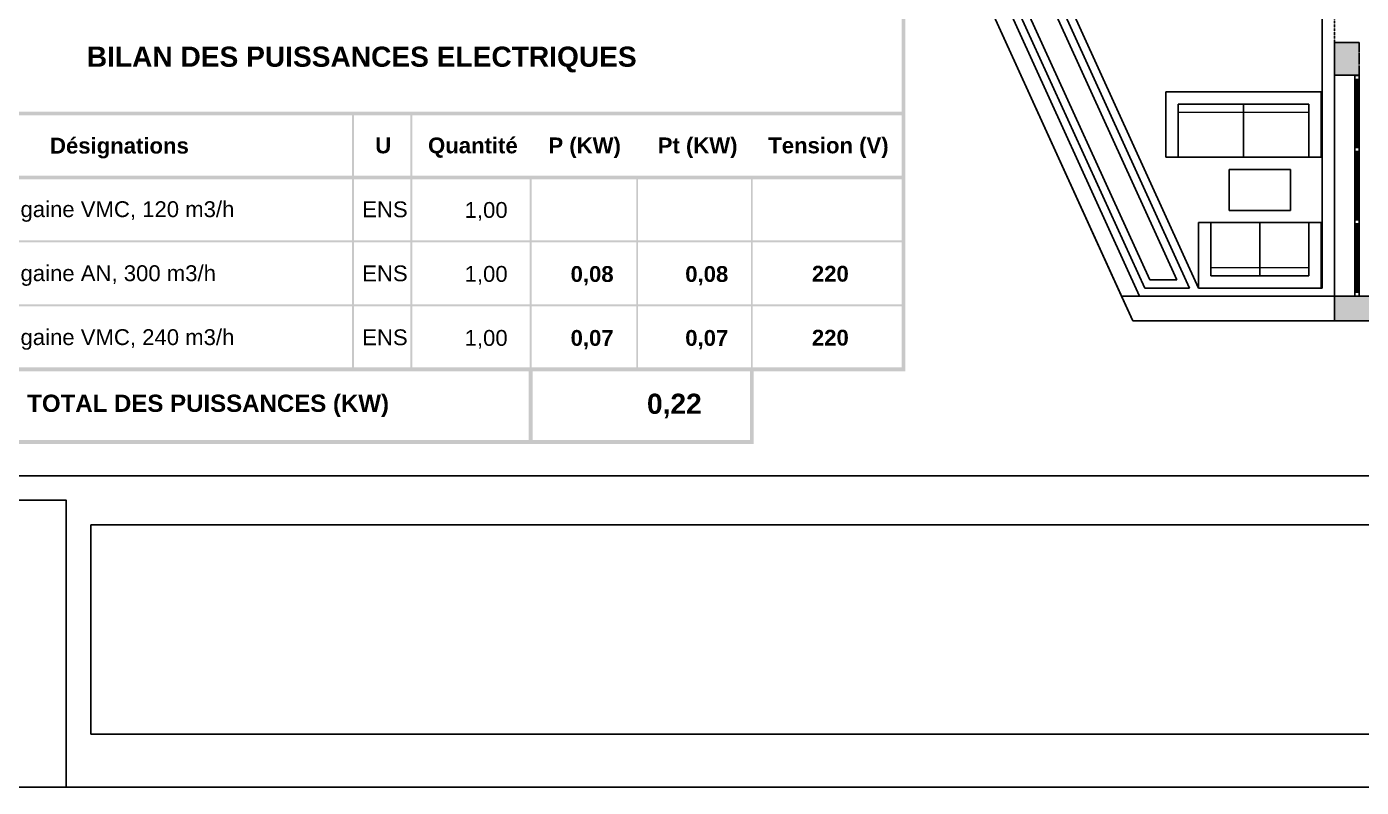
# Model space of a CAD drawing. Header units: millimetres. Extents: x 61345 to 69644, y 9491 to 29385.
# Drawn here: x 63074 to 64707, y 15770 to 16701 of the extents above; entities that cross this region are included whole.
import ezdxf

# ---------------------------------------------------------------- set-up
doc = ezdxf.new("R2010")
doc.units = ezdxf.units.MM
doc.linetypes.add('ACAD_ISO02W100', pattern=[15, 12, -3])
doc.linetypes.add('DASHED2', pattern=[0.375, 0.25, -0.125])
for name, color, linetype in [('PDF _Remplissages de solides', 7, 'Continuous'), ('PDF _Texte', 7, 'Continuous'), ('Plan Archi', 8, 'Continuous')]:
    doc.layers.add(name, color=color, linetype=linetype)
doc.styles.add('PDF Arial', font='arial.ttf')
doc.styles.add('PDF Arial Bold', font='arialbd.ttf')

msp = doc.modelspace()

# ---------------------------------------------------------------- hatches: boundary and pattern name
at = {"layer": 'Plan Archi', "linetype": 'ACAD_ISO02W100'}
h = msp.add_hatch(color=256, dxfattribs=at)
h.dxf.hatch_style = 1
h.paths.add_polyline_path([(64674.4, 16681.1), (64704.4, 16681.1), (64704.4, 16641.1), (64674.4, 16641.1)])
msp.add_hatch(color=256, dxfattribs=at).paths.add_polyline_path([(64704.4, 16641.1), (64704.4, 16681.1), (64674.4, 16681.1), (64674.4, 16641.1)])
at = {"layer": 'Plan Archi'}
msp.add_hatch(color=256, dxfattribs=at).paths.add_polyline_path([(64674.4, 16370.9), (67883.9, 16370.9), (67883.9, 16340.9), (64674.4, 16340.9)])

# ---------------------------------------------------------------- linework, layer by layer
msp.add_lwpolyline([(68315.8, 19761.3), (68315.8, 15770.3), (62725.8, 15770.3), (62725.8, 19761.3)], close=True)
for points in [[(68250.8, 16151.3), (62790.8, 16151.3)], [(63122.2, 15770.3), (63122.2, 16121.3), (62725.8, 16121.3)], [(63152.2, 16091.3), (67438.4, 16091.3)], [(63152.2, 15835.3), (63152.2, 16091.3)], [(67438.4, 15835.3), (63152.2, 15835.3)], [(67438.4, 15835.3), (63157.5, 15835.3)]]:
    msp.add_lwpolyline(points)
at = {"layer": 'PDF _Remplissages de solides', "lineweight": 35, "transparency": 33554559}
for points in [[(64144.5, 16279.1), (64149.2, 16279.1), (64144.5, 16881.7), (64149.2, 16881.7)], [(62818, 16592), (64149.2, 16592), (62818, 16596.7), (64149.2, 16596.7)], [(63472.1, 16518.5), (63474.5, 16518.5), (63472.1, 16592), (63474.5, 16592)], [(63543.3, 16518.5), (63545.7, 16518.5), (63543.3, 16592), (63545.7, 16592)], [(62818, 16513.8), (64149.2, 16513.8), (62818, 16518.5), (64149.2, 16518.5)], [(63472.1, 16283.8), (63474.5, 16283.8), (63472.1, 16513.8), (63474.5, 16513.8)], [(63543.3, 16283.8), (63545.7, 16283.8), (63543.3, 16513.8), (63545.7, 16513.8)], [(63689.5, 16283.8), (63691.9, 16283.8), (63689.5, 16513.8), (63691.9, 16513.8)], [(63819.8, 16283.8), (63822.1, 16283.8), (63819.8, 16513.8), (63822.1, 16513.8)], [(63960.1, 16283.8), (63962.4, 16283.8), (63960.1, 16513.8), (63962.4, 16513.8)], [(62818, 16436.7), (64144.5, 16436.7), (62818, 16439.1), (64144.5, 16439.1)], [(62818, 16358.5), (64144.5, 16358.5), (62818, 16360.8), (64144.5, 16360.8)], [(62818, 16279.1), (64149.2, 16279.1), (62818, 16283.8), (64149.2, 16283.8)], [(63688.3, 16190.2), (63693, 16190.2), (63688.3, 16279.1), (63693, 16279.1)], [(63958.9, 16190.2), (63963.6, 16190.2), (63958.9, 16279.1), (63963.6, 16279.1)], [(62818, 16190.2), (63963.6, 16190.2), (62818, 16194.9), (63963.6, 16194.9)]]:
    msp.add_solid(points, dxfattribs=at)
at = {"layer": 'Plan Archi', "color": 0}
for p, q in [((63012.3, 19445.2), (64427.4, 16340.9)), ((64427.4, 16340.9), (65423.6, 16340.9)), ((64618.4, 16340.9), (65423.6, 16340.9))]:
    msp.add_line(p, q, dxfattribs=at)
at = {"layer": 'Plan Archi'}
for p, q in [((63964.6, 17356.2), (64413.7, 16370.9)), ((64435.7, 16370.9), (63995.7, 17336.2)), ((64011.2, 17326.2), (64442.1, 16380.9)), ((64026.8, 17316.2), (64448.5, 16390.9)), ((64481.5, 16390.9), (64059.7, 17316.2)), ((64497.1, 16380.9), (64066.2, 17326.2)), ((64090.8, 17296.2), (64508.1, 16380.9)), ((64659.4, 16380.9), (64659.4, 17296.2)), ((64674.4, 16640.9), (64674.4, 16547.7)), ((64699.4, 16640.9), (64699.4, 16635.9)), ((64704.4, 16640.9), (64699.4, 16640.9)), ((64699.4, 16552.7), (64699.4, 16635.9)), ((64699.4, 16635.9), (64704.4, 16635.9)), ((64700.6, 16635.9), (64700.6, 16634.4)), ((64703.1, 16635.9), (64700.6, 16635.9)), ((64700.6, 16634.4), (64703.1, 16634.4)), ((64701.4, 16554.2), (64701.4, 16634.4)), ((64701.4, 16634.4), (64702.4, 16634.4)), ((64702.4, 16634.4), (64702.4, 16554.2)), ((64703.1, 16634.4), (64703.1, 16635.9)), ((64704.4, 16635.9), (64704.4, 16640.9)), ((64704.4, 16635.9), (64704.4, 16552.7)), ((64674.4, 16552.7), (64674.4, 16459.3)), ((64699.4, 16552.7), (64699.4, 16547.7)), ((64704.4, 16552.7), (64699.4, 16552.7)), ((64699.4, 16547.7), (64699.4, 16552.7)), ((64699.4, 16552.7), (64704.4, 16552.7)), ((64699.4, 16464.3), (64699.4, 16547.7)), ((64699.4, 16547.7), (64704.4, 16547.7)), ((64704.4, 16547.7), (64699.4, 16547.7)), ((64700.6, 16552.7), (64700.6, 16554.2)), ((64700.6, 16554.2), (64703.1, 16554.2)), ((64703.1, 16552.7), (64700.6, 16552.7)), ((64700.6, 16547.7), (64700.6, 16546.2)), ((64703.1, 16547.7), (64700.6, 16547.7)), ((64700.6, 16546.2), (64703.1, 16546.2)), ((64702.4, 16554.2), (64701.4, 16554.2)), ((64701.4, 16465.8), (64701.4, 16546.2)), ((64701.4, 16546.2), (64702.4, 16546.2)), ((64702.4, 16546.2), (64702.4, 16465.8)), ((64703.1, 16554.2), (64703.1, 16552.7)), ((64703.1, 16546.2), (64703.1, 16547.7)), ((64704.4, 16547.7), (64704.4, 16552.7)), ((64704.4, 16552.7), (64704.4, 16547.7)), ((64704.4, 16547.7), (64704.4, 16464.3)), ((64674.4, 16464.3), (64674.4, 16370.9)), ((64699.4, 16464.3), (64699.4, 16459.3)), ((64704.4, 16464.3), (64699.4, 16464.3)), ((64699.4, 16459.3), (64699.4, 16464.3)), ((64699.4, 16464.3), (64704.4, 16464.3)), ((64700.6, 16464.3), (64700.6, 16465.8)), ((64700.6, 16465.8), (64703.1, 16465.8)), ((64703.1, 16464.3), (64700.6, 16464.3)), ((64702.4, 16465.8), (64701.4, 16465.8)), ((64703.1, 16465.8), (64703.1, 16464.3)), ((64704.4, 16459.3), (64704.4, 16464.3)), ((64704.4, 16464.3), (64704.4, 16459.3)), ((64699.4, 16375.9), (64699.4, 16459.3)), ((64699.4, 16459.3), (64704.4, 16459.3)), ((64704.4, 16459.3), (64699.4, 16459.3)), ((64700.6, 16459.3), (64700.6, 16457.8)), ((64703.1, 16459.3), (64700.6, 16459.3)), ((64700.6, 16457.8), (64703.1, 16457.8)), ((64701.4, 16377.4), (64701.4, 16457.8)), ((64701.4, 16457.8), (64702.4, 16457.8)), ((64702.4, 16457.8), (64702.4, 16377.4)), ((64703.1, 16457.8), (64703.1, 16459.3)), ((64704.4, 16459.3), (64704.4, 16375.9)), ((64448.5, 16390.9), (64481.5, 16390.9)), ((64674.4, 16370.9), (64413.7, 16370.9)), ((64413.7, 16370.9), (64427.4, 16340.9)), ((64413.7, 16370.9), (64435.7, 16370.9)), ((64442.1, 16380.9), (64497.1, 16380.9)), ((64508.1, 16380.9), (64659.4, 16380.9)), ((64674.4, 16340.9), (64674.4, 16370.9)), ((64674.4, 16370.9), (67883.9, 16370.9)), ((64674.4, 16340.9), (64674.4, 16370.9)), ((64699.4, 16370.9), (64699.4, 16375.9)), ((64699.4, 16375.9), (64704.4, 16375.9)), ((64704.4, 16370.9), (64699.4, 16370.9)), ((64700.6, 16375.9), (64700.6, 16377.4)), ((64700.6, 16377.4), (64703.1, 16377.4)), ((64703.1, 16375.9), (64700.6, 16375.9)), ((64702.4, 16377.4), (64701.4, 16377.4)), ((64703.1, 16377.4), (64703.1, 16375.9)), ((64704.4, 16375.9), (64704.4, 16370.9)), ((64427.4, 16340.9), (64674.4, 16340.9)), ((67883.9, 16340.9), (64674.4, 16340.9))]:
    msp.add_line(p, q, dxfattribs=at)
at = {"layer": 'Plan Archi', "linetype": 'DASHED2'}
for p, q in [((64674.4, 16340.9), (64674.4, 17306.2)), ((67883.9, 16340.9), (64674.4, 16340.9))]:
    msp.add_line(p, q, dxfattribs=at)
at = {"layer": 'Plan Archi', "linetype": 'ACAD_ISO02W100'}
for p, q in [((64704.4, 16681.1), (64674.4, 16681.1)), ((64674.4, 16681.1), (64674.4, 16641.1)), ((64674.4, 16681.1), (64704.4, 16681.1)), ((64674.4, 16641.1), (64674.4, 16681.1)), ((64704.4, 16641.1), (64704.4, 16681.1)), ((64704.4, 16681.1), (64704.4, 16641.1)), ((64674.4, 16641.1), (64704.4, 16641.1)), ((64704.4, 16641.1), (64674.4, 16641.1))]:
    msp.add_line(p, q, dxfattribs=at)
at = {"layer": 'Plan Archi', "lineweight": -2, "transparency": 16777216}
for p, q in [((64658.1, 16620.9), (64468.1, 16620.9)), ((64468.1, 16620.9), (64468.1, 16540.9)), ((64658.1, 16540.9), (64658.1, 16620.9)), ((64483.1, 16605.9), (64643.1, 16605.9)), ((64483.1, 16540.9), (64483.1, 16605.9)), ((64483.1, 16540.9), (64483.1, 16605.9)), ((64483.1, 16605.9), (64643.1, 16605.9)), ((64563.1, 16605.9), (64563.1, 16540.9)), ((64643.1, 16605.9), (64643.1, 16540.9)), ((64643.1, 16605.9), (64643.1, 16540.9)), ((64468.1, 16540.9), (64483.1, 16540.9)), ((64643.1, 16540.9), (64483.1, 16540.9)), ((64643.1, 16540.9), (64658.1, 16540.9)), ((64508.1, 16380.9), (64508.1, 16460.9)), ((64508.1, 16460.9), (64523.1, 16460.9)), ((64643.1, 16460.9), (64523.1, 16460.9)), ((64523.1, 16460.9), (64523.1, 16395.9)), ((64523.1, 16460.9), (64523.1, 16395.9)), ((64583.1, 16395.9), (64583.1, 16460.9)), ((64643.1, 16395.9), (64643.1, 16460.9)), ((64643.1, 16460.9), (64658.1, 16460.9)), ((64643.1, 16395.9), (64643.1, 16460.9)), ((64658.1, 16460.9), (64658.1, 16380.9)), ((64523.1, 16395.9), (64643.1, 16395.9)), ((64523.1, 16395.9), (64643.1, 16395.9)), ((64658.1, 16380.9), (64508.1, 16380.9))]:
    msp.add_line(p, q, dxfattribs=at)
at = {"layer": 'Plan Archi', "color": 6, "linetype": 'ByBlock', "extrusion": (0, 0, -1)}
for p, q in [((64658.1, 16620.9), (64468.1, 16620.9)), ((64468.1, 16620.9), (64468.1, 16540.9)), ((64658.1, 16540.9), (64658.1, 16620.9)), ((64468.1, 16540.9), (64658.1, 16540.9))]:
    msp.add_line(p, q, dxfattribs=at)
at = {"layer": 'Plan Archi', "lineweight": 5, "transparency": 16777216}
for p, q in [((64484.1, 16595.9), (64642.1, 16595.9)), ((64524.1, 16405.9), (64642.1, 16405.9))]:
    msp.add_line(p, q, dxfattribs=at)
at = {"layer": 'Plan Archi', "linetype": 'Continuous'}
for p, q in [((64620.6, 16525.9), (64545.6, 16525.9)), ((64545.6, 16525.9), (64545.6, 16475.9)), ((64620.6, 16475.9), (64620.6, 16525.9)), ((64545.6, 16475.9), (64620.6, 16475.9))]:
    msp.add_line(p, q, dxfattribs=at)
at = {"layer": 'Plan Archi', "color": 6, "linetype": 'ByBlock'}
for p, q in [((64508.1, 16380.9), (64508.1, 16460.9)), ((64508.1, 16460.9), (64658.1, 16460.9)), ((64658.1, 16460.9), (64658.1, 16380.9)), ((64658.1, 16380.9), (64508.1, 16380.9))]:
    msp.add_line(p, q, dxfattribs=at)

# ---------------------------------------------------------------- texts
at = {"layer": 'PDF _Texte', "attachment_point": 7}
for s, insert, char_height, style in [('BILAN DES PUISSANCES ELECTRIQUES', (63147.4, 16644.5), 24.633, 'PDF Arial Bold'), ('Désignations', (63102.4, 16539.4), 19.37, 'PDF Arial Bold'), ('U      Quantité     P (KW)      Pt (KW)     Tension (V)', (63500.4, 16539.8), 19.37, 'PDF Arial Bold'), ('{\\fArial|b1|i0|c0|p34;\\C1;1 }    Ventilateur de gaine VMC, 120 m3/h', (62839.2, 16461.8), 19.37, 'PDF Arial'), ('ENS', (63484.5, 16467.2), 19.37, 'PDF Arial'), ('1,00', (63609.8, 16463.1), 19.37, 'PDF Arial'), ('{\\fArial|b1|i0|c0|p34;\\C1;2}     Ventilateur de gaine AN, 300 m3/h', (62839.2, 16383.5), 19.37, 'PDF Arial'), ('ENS', (63484.5, 16388.9), 19.37, 'PDF Arial'), ('1,00', (63609.8, 16384.9), 19.37, 'PDF Arial'), ('0,08', (63739.5, 16384), 19.37, 'PDF Arial Bold'), ('0,08', (63879.8, 16384), 19.37, 'PDF Arial Bold'), ('220', (64034.8, 16388.4), 19.37, 'PDF Arial Bold'), ('{\\fArial|b1|i0|c0|p34;\\C1;3}     Ventilateur de gaine VMC, 240 m3/h', (62839.2, 16305.3), 19.37, 'PDF Arial'), ('ENS', (63484.5, 16310.7), 19.37, 'PDF Arial'), ('1,00', (63609.8, 16306.6), 19.37, 'PDF Arial'), ('0,07', (63739.5, 16305.8), 19.37, 'PDF Arial Bold'), ('0,07', (63879.8, 16305.8), 19.37, 'PDF Arial Bold'), ('220', (64034.8, 16310.2), 19.37, 'PDF Arial Bold'), ('TOTAL DES PUISSANCES (KW)', (63074.5, 16223.1), 21.054, 'PDF Arial Bold'), ('0,22', (63833, 16221.5), 24.63, 'PDF Arial Bold')]:
    msp.add_mtext(s, dxfattribs=dict(at, insert=insert, char_height=char_height, style=style))

doc.saveas('drawing.dxf')
